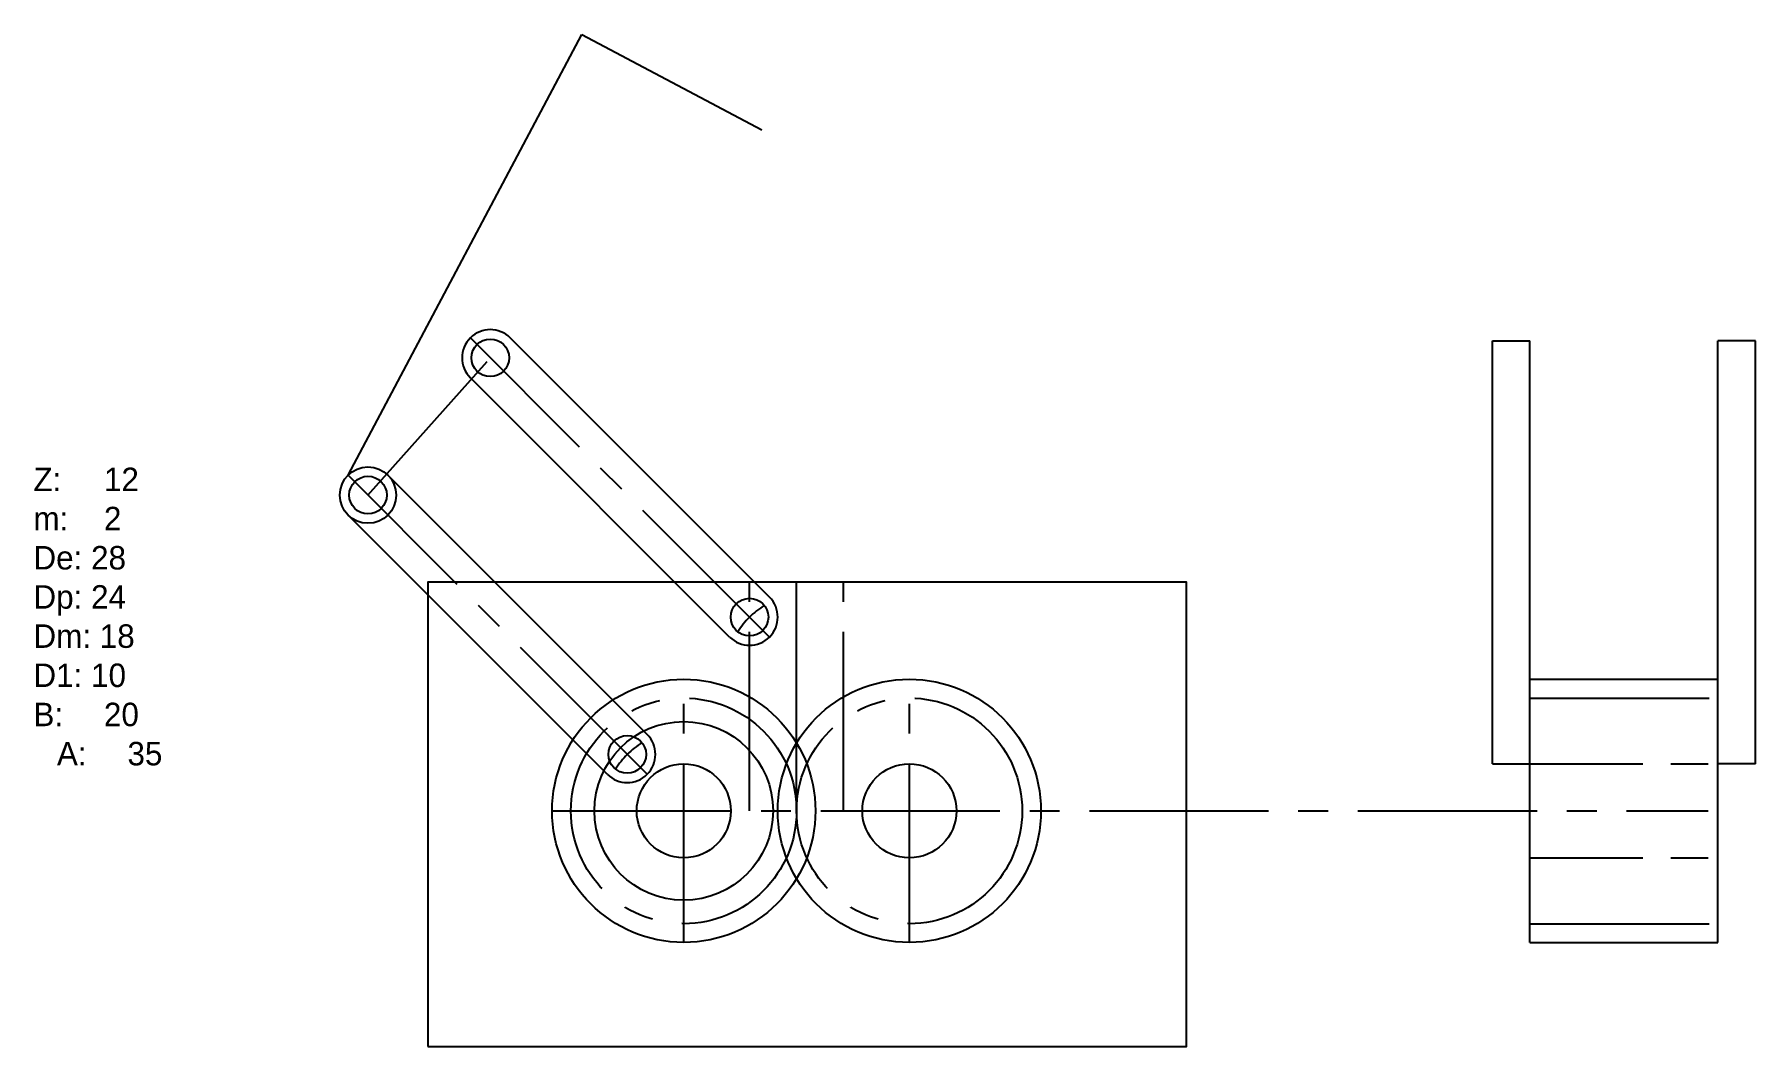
# Model space of a CAD drawing. Extents: x 158 to 341, y 295 to 403.
import ezdxf

# ---------------------------------------------------------------- set-up
doc = ezdxf.new("R2010")
doc.units = 0
doc.linetypes.add('ACAD_ISO02W100', pattern=[15, 12, -3])
doc.linetypes.add('CENTRO2', pattern=[28.575, 19.05, -3.175, 3.175, -3.175])
doc.layers.get('0').update_dxf_attribs({"linetype": 'CONTINUOUS'})
for name, color, linetype in [('Capa3', 5, 'CONTINUOUS'), ('COTAS', 3, 'CONTINUOUS'), ('discontinua', 3, 'ACAD_ISO02W100'), ('ZENTRUA', 1, 'CENTRO2')]:
    doc.layers.add(name, color=color, linetype=linetype)

msp = doc.modelspace()

# ---------------------------------------------------------------- linework, layer by layer
for p, q in [((190.93, 355.9), (215.8, 402.78)), ((215.8, 402.78), (234.96, 392.62)), ((235.76, 342.92), (208.18, 370.5)), ((312.66, 325.19), (312.66, 370.19)), ((312.66, 370.19), (316.66, 370.19)), ((316.66, 329.19), (316.66, 370.19)), ((336.66, 329.19), (336.66, 370.19)), ((340.66, 370.19), (336.66, 370.19)), ((340.66, 325.19), (340.66, 370.19)), ((231.52, 338.68), (203.94, 366.26)), ((222.75, 328.32), (195.17, 355.9)), ((218.51, 324.08), (190.93, 351.65)), ((238.64, 320.19), (238.64, 344.51)), ((316.66, 306.19), (316.66, 334.19)), ((316.66, 334.19), (336.66, 334.19)), ((336.66, 306.19), (336.66, 334.19)), ((312.66, 325.19), (316.66, 325.19)), ((340.66, 325.19), (336.66, 325.19)), ((316.66, 306.19), (336.66, 306.19))]:
    msp.add_line(p, q)
for centre, radius in [((206.06, 368.38), 2), ((193.05, 353.78), 3), ((193.05, 353.78), 2), ((233.64, 340.8), 2), ((226.64, 320.19), 14), ((250.64, 320.19), 14), ((220.63, 326.2), 2), ((226.64, 320.19), 5), ((250.64, 320.19), 5)]:
    msp.add_circle(centre, radius)
for centre, start, end in [((206.06, 368.38), 45, 225), ((233.64, 340.8), 225, 45), ((220.63, 326.2), 225, 45)]:
    msp.add_arc(centre, 3, start, end)
at = {"layer": 'Capa3'}
msp.add_circle((226.64, 320.19), 9.5, dxfattribs=at)
at = {"layer": 'COTAS'}
msp.add_lwpolyline([(199.42, 295.12), (280.11, 295.12), (280.11, 344.51), (199.42, 344.51)], close=True, dxfattribs=at)
at = {"layer": 'discontinua'}
for p, q in [((316.66, 325.19), (335.6, 325.19)), ((316.66, 315.19), (335.6, 315.19))]:
    msp.add_line(p, q, dxfattribs=at)
at = {"layer": 'ZENTRUA'}
for p, q in [((235.76, 338.68), (203.94, 370.5)), ((193.05, 353.78), (206.06, 368.38)), ((222.75, 324.08), (190.93, 355.9)), ((233.64, 320.19), (233.64, 344.51)), ((243.64, 320.19), (243.64, 344.51)), ((226.64, 306.19), (226.64, 334.19)), ((250.64, 306.19), (250.64, 334.19)), ((316.66, 332.19), (336.66, 332.19)), ((212.64, 320.19), (335.6, 320.19)), ((316.66, 308.19), (336.66, 308.19))]:
    msp.add_line(p, q, dxfattribs=at)
for centre in [(226.64, 320.19), (250.64, 320.19)]:
    msp.add_circle(centre, 12, dxfattribs=at)
for centre in [(239.65, 334.79), (226.64, 320.19)]:
    msp.add_arc(centre, 8.5, 121.4873, 148.5127, dxfattribs=at)

# ---------------------------------------------------------------- texts
at = {"insert": (154.96, 356.7), "char_height": 2.5, "attachment_point": 1}
msp.add_mtext_dynamic_manual_height_columns('\\pi-7.5,l10,t10;Z:^I12\\Pm:^I2\\PDe: 28\\PDp: 24\\PDm: 18\\PD1: 10\\PB:^I20\\P\\pl12.5,t12.5;A:^I35', width=71.8982, gutter_width=12.5, heights=[0], dxfattribs=at)

doc.saveas('drawing.dxf')
